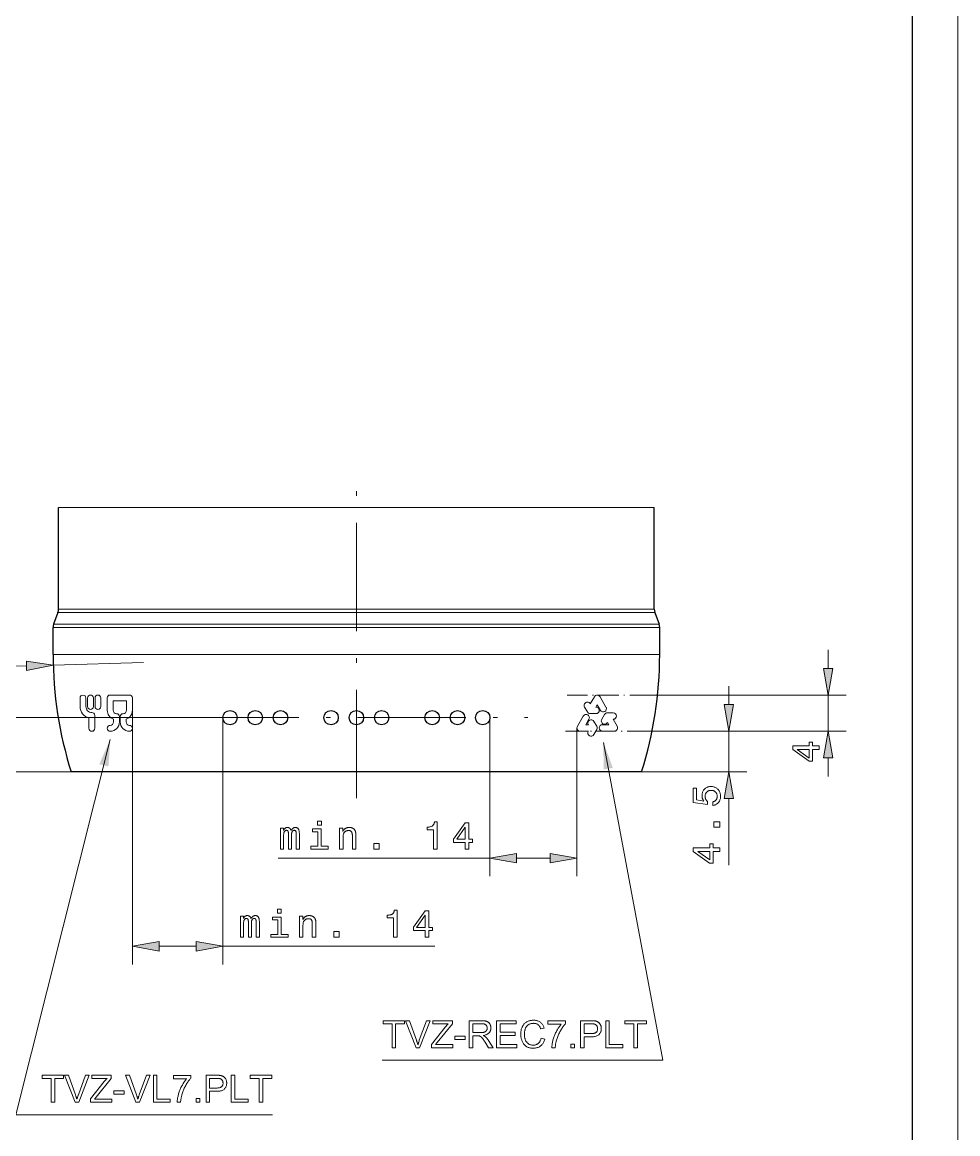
# Model space of a CAD drawing. Extents: x 0 to 297, y 0 to 420.
# Drawn here: x 193.4 to 297, y 86.9 to 210 of the extents above; entities that cross this region are included whole.
import ezdxf

# ---------------------------------------------------------------- set-up
doc = ezdxf.new("R2010")
doc.units = 0
doc.linetypes.add('DASHDOT', pattern=[18.5, 12, -3, 0.5, -3])

msp = doc.modelspace()

# ---------------------------------------------------------------- linework, layer by layer
at = {"color": 7, "lineweight": 13}
for p, q in [((297, 0), (297, 420)), ((197.38, 156.28), (263.38, 156.28)), ((259.39, 144.65), (197.32, 144.65)), ((259.34, 144.99), (197.38, 144.99)), ((259.86, 142.99), (196.78, 142.99)), ((259.81, 143.33), (196.84, 143.33)), ((259.86, 139.99), (196.78, 139.99)), ((193.84, 138.73), (172.81, 138.16))]:
    msp.add_line(p, q, dxfattribs=at)
at = {"color": 7, "lineweight": 30}
for p, q in [((292, 5), (292, 415)), ((261.98, 126.99), (198.78, 126.99))]:
    msp.add_line(p, q, dxfattribs=at)
at = {"color": 7, "linetype": 'DASHDOT', "lineweight": 13}
for p, q in [((230.38, 124.06), (230.38, 159.21)), ((212.02, 132.99), (249.38, 132.99))]:
    msp.add_line(p, q, dxfattribs=at)
at = {"color": 7, "lineweight": 30, "ltscale": 0.282178}
for p, q in [((197.38, 144.99), (197.38, 156.28)), ((263.38, 144.99), (263.38, 156.28))]:
    msp.add_line(p, q, dxfattribs=at)
at = {"color": 7, "lineweight": 30, "ltscale": 0.035}
for p, q in [((197.32, 144.65), (196.84, 143.33)), ((263.44, 144.65), (263.92, 143.33))]:
    msp.add_line(p, q, dxfattribs=at)
at = {"color": 7, "lineweight": 13, "ltscale": 0.100994}
msp.add_line((263.38, 144.99), (259.34, 144.99), dxfattribs=at)
at = {"color": 7, "lineweight": 13, "ltscale": 0.10118}
msp.add_line((263.44, 144.65), (259.39, 144.65), dxfattribs=at)
at = {"color": 7, "lineweight": 30, "ltscale": 0.075}
for p, q in [((196.78, 139.99), (196.78, 142.99)), ((263.98, 139.99), (263.98, 142.99))]:
    msp.add_line(p, q, dxfattribs=at)
at = {"color": 7, "lineweight": 13, "ltscale": 0.102646}
msp.add_line((263.92, 143.33), (259.81, 143.33), dxfattribs=at)
at = {"color": 7, "lineweight": 13, "ltscale": 0.102831}
for p, q in [((263.98, 142.99), (259.86, 142.99)), ((263.98, 139.99), (259.86, 139.99))]:
    msp.add_line(p, q, dxfattribs=at)
at = {"color": 5, "lineweight": 13, "ltscale": 0.051139}
for p, q in [((282.64, 138.44), (282.64, 140.49)), ((271.63, 134.44), (271.63, 136.49)), ((282.64, 126.49), (282.64, 128.54))]:
    msp.add_line(p, q, dxfattribs=at)
at = {"color": 7, "lineweight": 13, "ltscale": 0.25}
msp.add_line((206.79, 139.08), (196.79, 138.81), dxfattribs=at)
at = {"color": 7, "lineweight": 13, "ltscale": 0.026785}
for p in [(203.1, 135.49), (205.25, 135.49)]:
    msp.add_line(p, (204.18, 135.49), dxfattribs=at)
at = {"color": 7, "linetype": 'DASHDOT', "lineweight": 13, "ltscale": 0.186863}
msp.add_line((253.73, 135.49), (261.21, 135.49), dxfattribs=at)
at = {"color": 5, "lineweight": 13}
for p, q in [((261.21, 135.49), (284.64, 135.49)), ((212.02, 132.99), (188.95, 132.99)), ((260.91, 131.49), (284.64, 131.49))]:
    msp.add_line(p, q, dxfattribs=at)
at = {"color": 5, "lineweight": 13, "ltscale": 0.1}
msp.add_line((282.64, 131.49), (282.64, 135.49), dxfattribs=at)
at = {"color": 7, "lineweight": 13, "ltscale": 0.023697}
msp.add_line((199.77, 135.16), (199.77, 134.22), dxfattribs=at)
at = {"color": 7, "lineweight": 13, "ltscale": 0.023737}
msp.add_line((200.42, 134.22), (200.42, 135.16), dxfattribs=at)
at = {"color": 7, "lineweight": 13, "ltscale": 0.023682}
for p, q in [((200.61, 134.22), (200.61, 135.17)), ((201.25, 135.17), (201.25, 134.22)), ((201.43, 134.22), (201.43, 135.17)), ((202.08, 134.22), (202.08, 135.17))]:
    msp.add_line(p, q, dxfattribs=at)
at = {"color": 7, "lineweight": 13, "ltscale": 0.03401}
for p, q in [((202.78, 135.17), (202.78, 133.81)), ((205.57, 135.17), (205.57, 133.81))]:
    msp.add_line(p, q, dxfattribs=at)
at = {"color": 7, "lineweight": 13, "ltscale": 0.02588}
for p, q in [((203.43, 133.81), (203.43, 134.84)), ((204.92, 133.81), (204.92, 134.84))]:
    msp.add_line(p, q, dxfattribs=at)
at = {"color": 7, "lineweight": 13, "ltscale": 0.018535}
for q in [(203.43, 134.84), (204.92, 134.84)]:
    msp.add_line((204.18, 134.84), q, dxfattribs=at)
at = {"color": 7, "lineweight": 13, "ltscale": 0.015916}
msp.add_line((255.98, 133.62), (255.66, 134.17), dxfattribs=at)
at = {"color": 7, "lineweight": 13, "ltscale": 0.022757}
msp.add_line((256.75, 135.31), (256.29, 134.52), dxfattribs=at)
at = {"color": 7, "lineweight": 13, "ltscale": 0.000327145}
msp.add_line((256.29, 134.52), (256.29, 134.53), dxfattribs=at)
at = {"color": 7, "lineweight": 13, "ltscale": 0.007162}
msp.add_line((257.06, 134.41), (256.92, 134.16), dxfattribs=at)
at = {"color": 7, "lineweight": 13, "ltscale": 0.017569}
msp.add_line((257.06, 134.41), (257.41, 133.8), dxfattribs=at)
at = {"color": 7, "lineweight": 13, "ltscale": 0.033158}
msp.add_line((257.37, 135.31), (258.03, 134.16), dxfattribs=at)
at = {"color": 7, "lineweight": 13, "ltscale": 0.028414}
msp.add_line((200.75, 132.95), (200.75, 131.81), dxfattribs=at)
at = {"color": 7, "lineweight": 13, "ltscale": 0.035569}
msp.add_line((201.4, 133.24), (201.4, 131.81), dxfattribs=at)
at = {"color": 7, "lineweight": 13, "ltscale": 0.015001}
for p, q in [((204.13, 133.11), (204.13, 132.51)), ((204.22, 133.11), (204.22, 132.51))]:
    msp.add_line(p, q, dxfattribs=at)
at = {"color": 34, "lineweight": 13}
for p, q in [((205.57, 133.81), (205.57, 105.67)), ((215.58, 132.99), (215.58, 105.67)), ((221.72, 117.43), (245.18, 117.43)), ((215.58, 107.67), (239.08, 107.67))]:
    msp.add_line(p, q, dxfattribs=at)
at = {"color": 34, "lineweight": 13, "ltscale": 0.439034}
msp.add_line((245.18, 132.99), (245.18, 115.43), dxfattribs=at)
at = {"color": 7, "lineweight": 13, "ltscale": 0.033007}
msp.add_line((254.86, 132.03), (255.52, 133.17), dxfattribs=at)
at = {"color": 7, "lineweight": 13, "ltscale": 0.015915}
msp.add_line((256.29, 133.44), (256.93, 133.44), dxfattribs=at)
at = {"color": 7, "lineweight": 13, "ltscale": 0.000326538}
msp.add_line((256.92, 134.16), (256.93, 134.16), dxfattribs=at)
at = {"color": 7, "lineweight": 13, "ltscale": 0.015792}
for p, q in [((257.87, 133.35), (257.56, 132.81)), ((257.01, 131.67), (256.7, 131.12))]:
    msp.add_line(p, q, dxfattribs=at)
at = {"color": 7, "lineweight": 13, "ltscale": 0.015791}
for p, q in [((258.19, 133.53), (258.82, 133.53)), ((257.01, 132.03), (256.7, 132.58))]:
    msp.add_line(p, q, dxfattribs=at)
at = {"color": 7, "lineweight": 13, "ltscale": 0.008166}
for p, q in [((203.48, 132.84), (203.48, 132.51)), ((204.87, 132.84), (204.87, 132.51))]:
    msp.add_line(p, q, dxfattribs=at)
at = {"color": 34, "lineweight": 13, "ltscale": 0.410534}
msp.add_line((254.81, 131.85), (254.81, 115.43), dxfattribs=at)
at = {"color": 7, "lineweight": 13, "ltscale": 0.017419}
for p, q in [((255.79, 132.21), (256.14, 132.81)), ((258.33, 132.21), (257.63, 132.21))]:
    msp.add_line(p, q, dxfattribs=at)
at = {"color": 7, "lineweight": 13, "ltscale": 0.007073}
for p, q in [((255.79, 132.21), (256.08, 132.21)), ((258.33, 132.21), (258.19, 132.45))]:
    msp.add_line(p, q, dxfattribs=at)
at = {"color": 7, "lineweight": 13, "ltscale": 0.000232415}
msp.add_line((256.08, 132.21), (256.07, 132.22), dxfattribs=at)
at = {"color": 7, "lineweight": 13, "ltscale": 0.000231754}
msp.add_line((258.19, 132.45), (258.18, 132.45), dxfattribs=at)
at = {"color": 7, "lineweight": 13, "ltscale": 0.022662}
for p, q in [((259.26, 132.03), (258.81, 132.81)), ((255.17, 131.49), (256.08, 131.49))]:
    msp.add_line(p, q, dxfattribs=at)
at = {"color": 7, "lineweight": 13, "ltscale": 0.000231934}
msp.add_line((258.81, 132.81), (258.82, 132.81), dxfattribs=at)
at = {"color": 7, "linetype": 'DASHDOT', "lineweight": 13, "ltscale": 0.183788}
msp.add_line((253.56, 131.49), (260.91, 131.49), dxfattribs=at)
at = {"color": 7, "lineweight": 13, "ltscale": 0.000232084}
msp.add_line((256.08, 131.49), (256.07, 131.48), dxfattribs=at)
at = {"color": 7, "lineweight": 13, "ltscale": 0.033008}
msp.add_line((258.95, 131.49), (257.63, 131.49), dxfattribs=at)
at = {"color": 5, "lineweight": 13, "ltscale": 0.317934}
msp.add_line((260.91, 131.49), (273.63, 131.49), dxfattribs=at)
at = {"color": 5, "lineweight": 13, "ltscale": 0.1125}
msp.add_line((271.63, 126.99), (271.63, 131.49), dxfattribs=at)
at = {"color": 5, "lineweight": 13, "ltscale": 0.24575}
msp.add_line((198.78, 126.99), (188.95, 126.99), dxfattribs=at)
at = {"color": 5, "lineweight": 13, "ltscale": 0.291323}
msp.add_line((261.98, 126.99), (273.63, 126.99), dxfattribs=at)
at = {"color": 5, "lineweight": 13, "ltscale": 0.18474}
msp.add_line((271.63, 116.65), (271.63, 124.04), dxfattribs=at)
at = {"color": 34, "lineweight": 13, "ltscale": 0.0931}
msp.add_line((248.13, 117.43), (251.86, 117.43), dxfattribs=at)
at = {"color": 34, "lineweight": 13, "ltscale": 0.102536}
msp.add_line((208.52, 107.67), (212.62, 107.67), dxfattribs=at)
at = {"color": 7, "lineweight": 13}
for points in [[(193.85, 138.21), (196.79, 138.81), (193.83, 139.25)], [(234.33, 96.43), (234.33, 99.08), (233.34, 99.08), (233.34, 99.43), (235.72, 99.43), (235.72, 99.08), (234.73, 99.08), (234.73, 96.43)], [(236.99, 96.43), (235.82, 99.43), (236.25, 99.43), (237.03, 97.26), (237.05, 97.2), (237.07, 97.15), (237.09, 97.1), (237.1, 97.05), (237.12, 97), (237.14, 96.95), (237.15, 96.9), (237.16, 96.86), (237.18, 96.81), (237.19, 96.76), (237.21, 96.81), (237.22, 96.86), (237.24, 96.91), (237.25, 96.96), (237.27, 97.01), (237.28, 97.06), (237.3, 97.11), (237.32, 97.16), (237.33, 97.21), (237.35, 97.26), (238.16, 99.43), (238.57, 99.43), (237.39, 96.43)], [(238.69, 96.43), (238.69, 96.8), (240.22, 98.72), (240.25, 98.76), (240.29, 98.8), (240.32, 98.84), (240.35, 98.88), (240.38, 98.92), (240.41, 98.95), (240.44, 98.98), (240.47, 99.02), (240.5, 99.05), (240.53, 99.08), (238.86, 99.08), (238.86, 99.43), (241.01, 99.43), (241.01, 99.08), (239.32, 97), (239.14, 96.79), (241.06, 96.79), (241.06, 96.43)], [(242.89, 96.43), (242.89, 99.43), (244.22, 99.43), (244.3, 99.43), (244.37, 99.43), (244.44, 99.43), (244.51, 99.42), (244.57, 99.41), (244.63, 99.41), (244.68, 99.39), (244.74, 99.38), (244.78, 99.37), (244.83, 99.35), (244.87, 99.34), (244.91, 99.32), (244.94, 99.29), (244.98, 99.27), (245.01, 99.24), (245.05, 99.21), (245.08, 99.18), (245.11, 99.15), (245.13, 99.11), (245.16, 99.07), (245.18, 99.03), (245.21, 98.98), (245.22, 98.94), (245.24, 98.9), (245.25, 98.85), (245.26, 98.81), (245.27, 98.76), (245.28, 98.71), (245.28, 98.67), (245.28, 98.62), (245.28, 98.55), (245.28, 98.49), (245.27, 98.43), (245.25, 98.38), (245.23, 98.32), (245.21, 98.27), (245.18, 98.22), (245.15, 98.17), (245.12, 98.12), (245.08, 98.08), (245.03, 98.04), (244.99, 98), (244.93, 97.96), (244.88, 97.93), (244.82, 97.9), (244.75, 97.87), (244.68, 97.85), (244.6, 97.83), (244.52, 97.81), (244.44, 97.8), (244.47, 97.78), (244.5, 97.77), (244.53, 97.75), (244.55, 97.74), (244.58, 97.72), (244.6, 97.71), (244.62, 97.69), (244.64, 97.68), (244.66, 97.66), (244.68, 97.65), (244.71, 97.62), (244.75, 97.58), (244.78, 97.55), (244.82, 97.51), (244.85, 97.47), (244.88, 97.43), (244.91, 97.39), (244.95, 97.34), (244.98, 97.3), (245.01, 97.25), (245.53, 96.43), (245.03, 96.43), (244.63, 97.06), (244.6, 97.11), (244.57, 97.16), (244.54, 97.21), (244.5, 97.25), (244.48, 97.3), (244.45, 97.34), (244.42, 97.37), (244.4, 97.41), (244.37, 97.44), (244.35, 97.47), (244.33, 97.5), (244.3, 97.53), (244.28, 97.55), (244.26, 97.57), (244.24, 97.59), (244.22, 97.61), (244.2, 97.63), (244.18, 97.65), (244.16, 97.66), (244.15, 97.67), (244.13, 97.68), (244.11, 97.69), (244.09, 97.7), (244.07, 97.71), (244.06, 97.72), (244.04, 97.73), (244.02, 97.74), (244, 97.74), (243.98, 97.75), (243.97, 97.75), (243.95, 97.76), (243.93, 97.76), (243.92, 97.76), (243.9, 97.76), (243.88, 97.76), (243.85, 97.76), (243.83, 97.77), (243.8, 97.77), (243.77, 97.77), (243.74, 97.77), (243.28, 97.77), (243.28, 96.43)], [(243.28, 98.11), (244.14, 98.11), (244.19, 98.11), (244.24, 98.11), (244.29, 98.12), (244.34, 98.12), (244.38, 98.12), (244.42, 98.13), (244.46, 98.14), (244.5, 98.15), (244.53, 98.16), (244.56, 98.17), (244.59, 98.18), (244.62, 98.19), (244.65, 98.21), (244.67, 98.22), (244.7, 98.24), (244.72, 98.26), (244.74, 98.28), (244.76, 98.3), (244.78, 98.32), (244.8, 98.35), (244.81, 98.37), (244.82, 98.4), (244.84, 98.42), (244.85, 98.45), (244.86, 98.48), (244.86, 98.5), (244.87, 98.53), (244.87, 98.56), (244.87, 98.59), (244.88, 98.62), (244.87, 98.66), (244.87, 98.7), (244.86, 98.74), (244.85, 98.77), (244.84, 98.81), (244.82, 98.84), (244.8, 98.88), (244.78, 98.91), (244.75, 98.94), (244.72, 98.97), (244.69, 98.99), (244.65, 99.02), (244.61, 99.04), (244.57, 99.05), (244.52, 99.07), (244.47, 99.08), (244.42, 99.09), (244.36, 99.1), (244.3, 99.1), (244.23, 99.1), (243.28, 99.1)], [(245.92, 96.43), (245.92, 99.43), (248.08, 99.43), (248.08, 99.08), (246.31, 99.08), (246.31, 98.16), (247.97, 98.16), (247.97, 97.81), (246.31, 97.81), (246.31, 96.79), (248.15, 96.79), (248.15, 96.43)], [(250.84, 97.49), (251.24, 97.39), (251.21, 97.29), (251.18, 97.2), (251.15, 97.11), (251.11, 97.03), (251.07, 96.96), (251.02, 96.88), (250.97, 96.82), (250.91, 96.75), (250.85, 96.69), (250.79, 96.64), (250.72, 96.59), (250.66, 96.55), (250.58, 96.51), (250.51, 96.48), (250.43, 96.45), (250.35, 96.42), (250.27, 96.41), (250.18, 96.39), (250.09, 96.39), (250, 96.38), (249.9, 96.39), (249.81, 96.39), (249.72, 96.4), (249.64, 96.42), (249.56, 96.43), (249.48, 96.45), (249.41, 96.48), (249.34, 96.51), (249.27, 96.54), (249.21, 96.58), (249.15, 96.62), (249.09, 96.67), (249.04, 96.72), (248.99, 96.77), (248.94, 96.82), (248.9, 96.88), (248.85, 96.94), (248.82, 97.01), (248.78, 97.08), (248.75, 97.15), (248.72, 97.23), (248.69, 97.3), (248.67, 97.38), (248.64, 97.46), (248.63, 97.54), (248.61, 97.62), (248.6, 97.7), (248.59, 97.79), (248.59, 97.87), (248.59, 97.96), (248.59, 98.05), (248.59, 98.14), (248.6, 98.23), (248.62, 98.31), (248.63, 98.4), (248.65, 98.48), (248.68, 98.55), (248.7, 98.63), (248.73, 98.7), (248.77, 98.77), (248.8, 98.84), (248.84, 98.91), (248.89, 98.97), (248.93, 99.03), (248.98, 99.08), (249.04, 99.13), (249.09, 99.18), (249.15, 99.23), (249.21, 99.27), (249.28, 99.3), (249.34, 99.34), (249.41, 99.37), (249.48, 99.4), (249.55, 99.42), (249.62, 99.44), (249.7, 99.46), (249.77, 99.47), (249.85, 99.48), (249.93, 99.48), (250, 99.49), (250.09, 99.48), (250.18, 99.48), (250.26, 99.47), (250.34, 99.45), (250.42, 99.43), (250.49, 99.4), (250.56, 99.37), (250.63, 99.34), (250.7, 99.3), (250.76, 99.26), (250.82, 99.21), (250.88, 99.16), (250.93, 99.1), (250.98, 99.04), (251.02, 98.98), (251.06, 98.91), (251.1, 98.84), (251.13, 98.77), (251.16, 98.69), (251.19, 98.61), (250.8, 98.52), (250.78, 98.58), (250.75, 98.64), (250.73, 98.7), (250.7, 98.75), (250.67, 98.8), (250.64, 98.85), (250.61, 98.89), (250.57, 98.93), (250.53, 98.97), (250.5, 99), (250.45, 99.03), (250.41, 99.05), (250.37, 99.07), (250.32, 99.09), (250.27, 99.11), (250.22, 99.12), (250.17, 99.13), (250.11, 99.14), (250.05, 99.14), (250, 99.15), (249.93, 99.14), (249.86, 99.14), (249.8, 99.13), (249.74, 99.12), (249.68, 99.1), (249.62, 99.09), (249.57, 99.06), (249.52, 99.04), (249.47, 99.01), (249.42, 98.98), (249.37, 98.95), (249.33, 98.91), (249.29, 98.87), (249.25, 98.83), (249.22, 98.79), (249.19, 98.74), (249.16, 98.69), (249.13, 98.64), (249.11, 98.59), (249.09, 98.54), (249.07, 98.48), (249.06, 98.42), (249.04, 98.37), (249.03, 98.31), (249.02, 98.25), (249.01, 98.19), (249.01, 98.14), (249, 98.08), (249, 98.02), (249, 97.96), (249, 97.88), (249, 97.81), (249.01, 97.74), (249.01, 97.67), (249.02, 97.6), (249.04, 97.53), (249.05, 97.47), (249.07, 97.41), (249.09, 97.35), (249.11, 97.29), (249.13, 97.24), (249.16, 97.18), (249.19, 97.13), (249.22, 97.09), (249.25, 97.04), (249.29, 97), (249.33, 96.96), (249.37, 96.93), (249.41, 96.89), (249.46, 96.86), (249.5, 96.84), (249.55, 96.81), (249.6, 96.79), (249.65, 96.77), (249.7, 96.76), (249.75, 96.75), (249.8, 96.74), (249.86, 96.73), (249.91, 96.72), (249.97, 96.72), (250.03, 96.73), (250.09, 96.73), (250.16, 96.74), (250.22, 96.75), (250.27, 96.77), (250.33, 96.79), (250.38, 96.82), (250.43, 96.85), (250.48, 96.88), (250.53, 96.92), (250.57, 96.96), (250.62, 97), (250.66, 97.05), (250.69, 97.1), (250.72, 97.15), (250.75, 97.21), (250.78, 97.28), (250.8, 97.34), (250.83, 97.41)], [(251.6, 99.04), (251.6, 99.4), (253.55, 99.4), (253.55, 99.11), (253.49, 99.05), (253.43, 98.98), (253.37, 98.91), (253.32, 98.83), (253.26, 98.75), (253.2, 98.67), (253.15, 98.58), (253.09, 98.49), (253.03, 98.4), (252.98, 98.3), (252.92, 98.2), (252.87, 98.1), (252.82, 97.99), (252.77, 97.89), (252.73, 97.79), (252.69, 97.68), (252.65, 97.58), (252.61, 97.47), (252.58, 97.37), (252.54, 97.26), (252.52, 97.18), (252.5, 97.11), (252.48, 97.03), (252.47, 96.95), (252.45, 96.86), (252.44, 96.78), (252.43, 96.7), (252.42, 96.61), (252.41, 96.52), (252.4, 96.43), (252.02, 96.43), (252.03, 96.51), (252.03, 96.58), (252.04, 96.66), (252.05, 96.74), (252.06, 96.83), (252.08, 96.91), (252.09, 97), (252.11, 97.1), (252.14, 97.19), (252.16, 97.29), (252.19, 97.39), (252.22, 97.49), (252.25, 97.59), (252.29, 97.69), (252.32, 97.78), (252.36, 97.88), (252.41, 97.97), (252.45, 98.07), (252.5, 98.16), (252.54, 98.26), (252.59, 98.35), (252.65, 98.44), (252.7, 98.52), (252.75, 98.61), (252.8, 98.69), (252.85, 98.76), (252.91, 98.84), (252.96, 98.91), (253.02, 98.98), (253.07, 99.04)], [(255.22, 96.43), (255.22, 99.43), (256.36, 99.43), (256.41, 99.43), (256.47, 99.43), (256.52, 99.43), (256.57, 99.43), (256.62, 99.43), (256.66, 99.42), (256.7, 99.42), (256.74, 99.42), (256.78, 99.41), (256.81, 99.41), (256.86, 99.4), (256.9, 99.39), (256.94, 99.38), (256.98, 99.37), (257.02, 99.35), (257.05, 99.34), (257.09, 99.32), (257.12, 99.3), (257.15, 99.29), (257.18, 99.27), (257.21, 99.24), (257.24, 99.22), (257.27, 99.2), (257.29, 99.17), (257.32, 99.14), (257.34, 99.11), (257.36, 99.08), (257.38, 99.05), (257.4, 99.01), (257.42, 98.98), (257.44, 98.94), (257.46, 98.9), (257.47, 98.86), (257.48, 98.82), (257.49, 98.78), (257.5, 98.74), (257.51, 98.7), (257.51, 98.65), (257.51, 98.61), (257.51, 98.57), (257.51, 98.49), (257.5, 98.42), (257.49, 98.35), (257.48, 98.28), (257.45, 98.21), (257.43, 98.15), (257.39, 98.09), (257.36, 98.03), (257.32, 97.97), (257.27, 97.92), (257.22, 97.87), (257.16, 97.82), (257.09, 97.78), (257.01, 97.75), (256.93, 97.72), (256.84, 97.7), (256.74, 97.68), (256.63, 97.66), (256.51, 97.66), (256.39, 97.65), (255.62, 97.65), (255.62, 96.43)], [(255.62, 98.01), (256.4, 98.01), (256.47, 98.01), (256.54, 98.01), (256.61, 98.02), (256.67, 98.03), (256.73, 98.04), (256.78, 98.06), (256.83, 98.08), (256.87, 98.1), (256.91, 98.12), (256.94, 98.15), (256.97, 98.18), (257, 98.21), (257.03, 98.25), (257.05, 98.28), (257.06, 98.32), (257.08, 98.37), (257.09, 98.41), (257.1, 98.46), (257.1, 98.5), (257.1, 98.55), (257.1, 98.59), (257.1, 98.63), (257.1, 98.66), (257.09, 98.7), (257.08, 98.73), (257.07, 98.76), (257.06, 98.79), (257.04, 98.82), (257.03, 98.85), (257.01, 98.88), (256.99, 98.9), (256.97, 98.93), (256.95, 98.95), (256.92, 98.97), (256.9, 98.99), (256.87, 99.01), (256.85, 99.02), (256.82, 99.03), (256.79, 99.04), (256.76, 99.05), (256.74, 99.06), (256.71, 99.06), (256.68, 99.07), (256.65, 99.07), (256.62, 99.07), (256.58, 99.08), (256.54, 99.08), (256.49, 99.08), (256.44, 99.08), (256.39, 99.08), (255.62, 99.08)], [(258, 96.43), (258, 99.43), (258.4, 99.43), (258.4, 96.79), (259.88, 96.79), (259.88, 96.43)], [(261.11, 96.43), (261.11, 99.08), (260.13, 99.08), (260.13, 99.43), (262.5, 99.43), (262.5, 99.08), (261.51, 99.08), (261.51, 96.43)], [(241.29, 97.34), (241.29, 97.71), (242.43, 97.71), (242.43, 97.34)], [(254.12, 96.43), (254.12, 96.85), (254.54, 96.85), (254.54, 96.43)], [(196.56, 90.4), (196.56, 93.04), (195.57, 93.04), (195.57, 93.4), (197.95, 93.4), (197.95, 93.04), (196.96, 93.04), (196.96, 90.4)], [(199.21, 90.4), (198.05, 93.4), (198.48, 93.4), (199.26, 91.22), (199.28, 91.17), (199.3, 91.12), (199.31, 91.07), (199.33, 91.02), (199.35, 90.97), (199.36, 90.92), (199.38, 90.87), (199.39, 90.82), (199.4, 90.77), (199.42, 90.73), (199.43, 90.78), (199.45, 90.83), (199.46, 90.88), (199.48, 90.92), (199.49, 90.97), (199.51, 91.02), (199.53, 91.07), (199.54, 91.12), (199.56, 91.17), (199.58, 91.22), (200.39, 93.4), (200.79, 93.4), (199.62, 90.4)], [(200.91, 90.4), (200.91, 90.77), (202.45, 92.69), (202.48, 92.73), (202.51, 92.77), (202.54, 92.81), (202.58, 92.84), (202.61, 92.88), (202.64, 92.92), (202.67, 92.95), (202.7, 92.98), (202.73, 93.01), (202.76, 93.04), (201.09, 93.04), (201.09, 93.4), (203.23, 93.4), (203.23, 93.04), (201.55, 90.96), (201.37, 90.75), (203.28, 90.75), (203.28, 90.4)], [(205.96, 90.4), (204.8, 93.4), (205.23, 93.4), (206.01, 91.22), (206.03, 91.17), (206.05, 91.12), (206.06, 91.07), (206.08, 91.02), (206.1, 90.97), (206.11, 90.92), (206.13, 90.87), (206.14, 90.82), (206.16, 90.77), (206.17, 90.73), (206.18, 90.78), (206.2, 90.83), (206.21, 90.88), (206.23, 90.92), (206.24, 90.97), (206.26, 91.02), (206.28, 91.07), (206.29, 91.12), (206.31, 91.17), (206.33, 91.22), (207.14, 93.4), (207.55, 93.4), (206.37, 90.4)], [(207.89, 90.4), (207.89, 93.4), (208.28, 93.4), (208.28, 90.75), (209.76, 90.75), (209.76, 90.4)], [(210.11, 93.01), (210.11, 93.36), (212.05, 93.36), (212.05, 93.07), (211.99, 93.01), (211.94, 92.94), (211.88, 92.87), (211.82, 92.8), (211.76, 92.72), (211.71, 92.64), (211.65, 92.55), (211.59, 92.46), (211.54, 92.36), (211.48, 92.26), (211.43, 92.16), (211.37, 92.06), (211.32, 91.96), (211.28, 91.85), (211.23, 91.75), (211.19, 91.65), (211.15, 91.54), (211.11, 91.44), (211.08, 91.33), (211.05, 91.22), (211.03, 91.15), (211.01, 91.07), (210.99, 90.99), (210.97, 90.91), (210.96, 90.83), (210.94, 90.75), (210.93, 90.66), (210.92, 90.58), (210.91, 90.49), (210.91, 90.4), (210.53, 90.4), (210.53, 90.47), (210.53, 90.55), (210.54, 90.62), (210.55, 90.71), (210.56, 90.79), (210.58, 90.88), (210.6, 90.97), (210.62, 91.06), (210.64, 91.16), (210.67, 91.25), (210.69, 91.35), (210.72, 91.45), (210.76, 91.55), (210.79, 91.65), (210.83, 91.75), (210.87, 91.84), (210.91, 91.94), (210.95, 92.03), (211, 92.13), (211.05, 92.22), (211.1, 92.31), (211.15, 92.4), (211.2, 92.49), (211.25, 92.57), (211.3, 92.65), (211.36, 92.73), (211.41, 92.8), (211.47, 92.87), (211.52, 92.94), (211.58, 93.01)], [(213.73, 90.4), (213.73, 93.4), (214.86, 93.4), (214.92, 93.4), (214.97, 93.4), (215.03, 93.4), (215.08, 93.39), (215.12, 93.39), (215.17, 93.39), (215.21, 93.38), (215.25, 93.38), (215.28, 93.38), (215.32, 93.37), (215.36, 93.36), (215.4, 93.35), (215.44, 93.34), (215.48, 93.33), (215.52, 93.32), (215.56, 93.3), (215.59, 93.29), (215.62, 93.27), (215.66, 93.25), (215.69, 93.23), (215.72, 93.21), (215.74, 93.19), (215.77, 93.16), (215.8, 93.13), (215.82, 93.11), (215.84, 93.08), (215.87, 93.04), (215.89, 93.01), (215.91, 92.98), (215.93, 92.94), (215.94, 92.9), (215.96, 92.86), (215.97, 92.83), (215.98, 92.79), (215.99, 92.75), (216, 92.7), (216.01, 92.66), (216.01, 92.62), (216.02, 92.58), (216.02, 92.53), (216.02, 92.46), (216.01, 92.38), (216, 92.31), (215.98, 92.24), (215.96, 92.18), (215.93, 92.11), (215.9, 92.05), (215.86, 91.99), (215.82, 91.94), (215.77, 91.88), (215.72, 91.83), (215.66, 91.79), (215.59, 91.75), (215.52, 91.71), (215.43, 91.68), (215.34, 91.66), (215.24, 91.64), (215.13, 91.63), (215.02, 91.62), (214.89, 91.62), (214.12, 91.62), (214.12, 90.4)], [(214.12, 91.97), (214.9, 91.97), (214.97, 91.97), (215.05, 91.98), (215.11, 91.99), (215.17, 92), (215.23, 92.01), (215.28, 92.02), (215.33, 92.04), (215.37, 92.06), (215.41, 92.09), (215.45, 92.12), (215.48, 92.15), (215.5, 92.18), (215.53, 92.21), (215.55, 92.25), (215.57, 92.29), (215.58, 92.33), (215.59, 92.37), (215.6, 92.42), (215.61, 92.47), (215.61, 92.52), (215.61, 92.56), (215.6, 92.59), (215.6, 92.63), (215.59, 92.66), (215.58, 92.69), (215.57, 92.73), (215.56, 92.76), (215.55, 92.79), (215.53, 92.81), (215.51, 92.84), (215.49, 92.87), (215.47, 92.89), (215.45, 92.91), (215.43, 92.93), (215.4, 92.95), (215.38, 92.97), (215.35, 92.98), (215.32, 93), (215.29, 93.01), (215.26, 93.02), (215.24, 93.02), (215.22, 93.03), (215.19, 93.03), (215.16, 93.04), (215.12, 93.04), (215.08, 93.04), (215.04, 93.04), (214.99, 93.04), (214.94, 93.04), (214.89, 93.04), (214.12, 93.04)], [(216.51, 90.4), (216.51, 93.4), (216.9, 93.4), (216.9, 90.75), (218.38, 90.75), (218.38, 90.4)], [(219.62, 90.4), (219.62, 93.04), (218.63, 93.04), (218.63, 93.4), (221.01, 93.4), (221.01, 93.04), (220.01, 93.04), (220.01, 90.4)], [(203.52, 91.3), (203.52, 91.67), (204.65, 91.67), (204.65, 91.3)], [(212.62, 90.4), (212.62, 90.82), (213.04, 90.82), (213.04, 90.4)]]:
    msp.add_lwpolyline(points, close=True, dxfattribs=at)
at = {"color": 5, "lineweight": 13}
for points in [[(282.12, 138.44), (282.64, 135.49), (283.16, 138.44)], [(271.11, 134.44), (271.63, 131.49), (272.15, 134.44)], [(283.16, 128.54), (282.64, 131.49), (282.12, 128.54)], [(281.64, 129.48), (280.9, 129.48), (280.9, 128.16), (280.52, 128.16), (278.71, 129.47), (278.71, 129.87), (280.55, 129.87), (280.55, 130.29), (280.9, 130.29), (280.9, 129.87), (281.64, 129.87)], [(280.55, 128.52), (280.55, 129.48), (279.21, 129.48)], [(272.15, 124.04), (271.63, 126.99), (271.11, 124.04)], [(269.85, 123.27), (269.85, 123.67), (269.89, 123.68), (269.94, 123.69), (269.98, 123.7), (270.02, 123.72), (270.06, 123.74), (270.09, 123.76), (270.13, 123.78), (270.16, 123.81), (270.19, 123.84), (270.21, 123.87), (270.24, 123.9), (270.26, 123.93), (270.28, 123.97), (270.3, 124.01), (270.31, 124.05), (270.32, 124.09), (270.33, 124.13), (270.34, 124.18), (270.34, 124.22), (270.35, 124.27), (270.34, 124.33), (270.34, 124.39), (270.33, 124.44), (270.32, 124.5), (270.3, 124.55), (270.28, 124.59), (270.26, 124.64), (270.23, 124.68), (270.2, 124.72), (270.16, 124.76), (270.12, 124.79), (270.08, 124.82), (270.04, 124.85), (270, 124.88), (269.95, 124.9), (269.9, 124.91), (269.85, 124.92), (269.79, 124.93), (269.74, 124.94), (269.68, 124.94), (269.62, 124.94), (269.56, 124.93), (269.51, 124.93), (269.45, 124.91), (269.41, 124.9), (269.36, 124.88), (269.31, 124.85), (269.27, 124.83), (269.23, 124.79), (269.19, 124.76), (269.16, 124.72), (269.13, 124.68), (269.1, 124.64), (269.08, 124.6), (269.06, 124.55), (269.04, 124.5), (269.03, 124.45), (269.02, 124.39), (269.01, 124.33), (269.01, 124.27), (269.01, 124.24), (269.01, 124.2), (269.02, 124.17), (269.02, 124.14), (269.03, 124.11), (269.04, 124.07), (269.05, 124.04), (269.06, 124.01), (269.07, 123.98), (269.08, 123.95), (269.1, 123.93), (269.11, 123.9), (269.13, 123.87), (269.15, 123.84), (269.17, 123.82), (269.19, 123.79), (269.21, 123.77), (269.24, 123.75), (269.26, 123.72), (269.29, 123.7), (269.29, 123.36), (267.7, 123.59), (267.7, 125.2), (268.05, 125.2), (268.05, 123.88), (268.86, 123.76), (268.84, 123.78), (268.82, 123.81), (268.81, 123.83), (268.79, 123.86), (268.78, 123.88), (268.76, 123.91), (268.75, 123.93), (268.74, 123.96), (268.73, 123.99), (268.72, 124.02), (268.71, 124.05), (268.7, 124.08), (268.69, 124.11), (268.68, 124.14), (268.68, 124.17), (268.67, 124.2), (268.67, 124.24), (268.67, 124.27), (268.67, 124.3), (268.67, 124.34), (268.67, 124.43), (268.68, 124.51), (268.69, 124.6), (268.71, 124.68), (268.73, 124.75), (268.76, 124.83), (268.8, 124.89), (268.84, 124.96), (268.89, 125.02), (268.94, 125.08), (269, 125.13), (269.06, 125.18), (269.12, 125.22), (269.19, 125.26), (269.26, 125.29), (269.33, 125.32), (269.41, 125.34), (269.49, 125.35), (269.57, 125.36), (269.66, 125.36), (269.75, 125.36), (269.84, 125.35), (269.93, 125.33), (270.01, 125.31), (270.09, 125.29), (270.16, 125.25), (270.23, 125.21), (270.3, 125.17), (270.36, 125.12), (270.42, 125.06), (270.48, 125), (270.53, 124.94), (270.57, 124.87), (270.61, 124.8), (270.64, 124.72), (270.67, 124.64), (270.69, 124.56), (270.71, 124.47), (270.71, 124.38), (270.72, 124.29), (270.71, 124.2), (270.71, 124.12), (270.7, 124.04), (270.68, 123.97), (270.66, 123.9), (270.63, 123.83), (270.6, 123.76), (270.56, 123.7), (270.52, 123.64), (270.48, 123.58), (270.43, 123.53), (270.38, 123.48), (270.32, 123.44), (270.26, 123.4), (270.2, 123.37), (270.14, 123.34), (270.07, 123.31), (270, 123.29), (269.92, 123.28)], [(270.63, 120.85), (269.99, 120.85), (269.99, 121.44), (270.63, 121.44)], [(270.63, 118.18), (269.89, 118.18), (269.89, 116.86), (269.51, 116.86), (267.7, 118.18), (267.7, 118.57), (269.54, 118.57), (269.54, 119), (269.89, 119), (269.89, 118.57), (270.63, 118.57)], [(269.54, 117.23), (269.54, 118.18), (268.2, 118.18)]]:
    msp.add_lwpolyline(points, close=True, dxfattribs=at)
at = {"color": 7, "lineweight": 13}
for points in [[(203.12, 130.58), (192.66, 89.01), (221.09, 89.01)], [(257.74, 130.25), (264.32, 95.05), (233.25, 95.05)]]:
    msp.add_lwpolyline(points, dxfattribs=at)
at = {"color": 34, "lineweight": 13}
for points in [[(221.97, 118.43), (221.97, 120.75), (222.31, 120.75), (222.31, 120.5), (222.32, 120.53), (222.34, 120.56), (222.35, 120.59), (222.37, 120.62), (222.38, 120.64), (222.4, 120.66), (222.42, 120.69), (222.44, 120.71), (222.46, 120.73), (222.48, 120.74), (222.5, 120.76), (222.53, 120.77), (222.55, 120.79), (222.57, 120.8), (222.6, 120.81), (222.62, 120.82), (222.65, 120.82), (222.67, 120.83), (222.7, 120.83), (222.72, 120.83), (222.75, 120.83), (222.79, 120.83), (222.81, 120.82), (222.84, 120.82), (222.87, 120.81), (222.9, 120.8), (222.92, 120.79), (222.95, 120.77), (222.97, 120.76), (222.99, 120.74), (223.01, 120.72), (223.03, 120.7), (223.05, 120.68), (223.07, 120.66), (223.09, 120.64), (223.1, 120.61), (223.12, 120.58), (223.13, 120.55), (223.14, 120.52), (223.15, 120.49), (223.17, 120.53), (223.19, 120.56), (223.21, 120.59), (223.23, 120.62), (223.25, 120.64), (223.27, 120.67), (223.29, 120.69), (223.31, 120.71), (223.34, 120.73), (223.36, 120.75), (223.38, 120.76), (223.41, 120.78), (223.43, 120.79), (223.45, 120.8), (223.48, 120.81), (223.51, 120.82), (223.53, 120.82), (223.56, 120.83), (223.59, 120.83), (223.62, 120.83), (223.66, 120.83), (223.71, 120.82), (223.75, 120.81), (223.79, 120.8), (223.83, 120.78), (223.86, 120.77), (223.89, 120.74), (223.92, 120.72), (223.94, 120.69), (223.97, 120.65), (223.99, 120.61), (224, 120.57), (224.02, 120.52), (224.03, 120.47), (224.04, 120.41), (224.05, 120.34), (224.06, 120.27), (224.07, 120.2), (224.07, 120.12), (224.07, 120.03), (224.07, 118.43), (223.72, 118.43), (223.72, 120.06), (223.72, 120.11), (223.72, 120.15), (223.72, 120.2), (223.71, 120.24), (223.71, 120.27), (223.7, 120.31), (223.7, 120.34), (223.69, 120.37), (223.68, 120.39), (223.67, 120.41), (223.66, 120.43), (223.65, 120.45), (223.64, 120.47), (223.62, 120.48), (223.61, 120.49), (223.59, 120.5), (223.57, 120.51), (223.55, 120.51), (223.53, 120.52), (223.51, 120.52), (223.48, 120.52), (223.45, 120.51), (223.42, 120.5), (223.4, 120.49), (223.37, 120.48), (223.35, 120.47), (223.33, 120.45), (223.31, 120.43), (223.29, 120.4), (223.27, 120.37), (223.26, 120.34), (223.24, 120.31), (223.23, 120.28), (223.22, 120.24), (223.21, 120.2), (223.2, 120.16), (223.19, 120.12), (223.19, 120.07), (223.19, 120.03), (223.19, 119.98), (223.19, 118.43), (222.86, 118.43), (222.86, 120.06), (222.86, 120.1), (222.86, 120.15), (222.85, 120.19), (222.85, 120.23), (222.85, 120.27), (222.84, 120.3), (222.83, 120.34), (222.83, 120.36), (222.82, 120.39), (222.81, 120.41), (222.8, 120.43), (222.78, 120.45), (222.77, 120.47), (222.76, 120.48), (222.74, 120.49), (222.72, 120.5), (222.7, 120.51), (222.68, 120.51), (222.66, 120.52), (222.64, 120.52), (222.61, 120.52), (222.58, 120.51), (222.56, 120.5), (222.53, 120.49), (222.51, 120.48), (222.48, 120.47), (222.46, 120.45), (222.44, 120.43), (222.43, 120.4), (222.41, 120.38), (222.39, 120.35), (222.38, 120.31), (222.36, 120.28), (222.35, 120.24), (222.34, 120.2), (222.34, 120.16), (222.33, 120.12), (222.33, 120.08), (222.32, 120.03), (222.32, 119.98), (222.32, 118.43)], [(226.48, 118.75), (227.27, 118.75), (227.27, 118.43), (225.33, 118.43), (225.33, 118.75), (226.1, 118.75), (226.1, 120.34), (225.51, 120.34), (225.51, 120.67), (226.48, 120.67)], [(226.5, 121.53), (226.5, 121.1), (226.09, 121.1), (226.09, 121.53)], [(228.52, 118.43), (228.52, 120.75), (228.88, 120.75), (228.88, 120.39), (228.91, 120.44), (228.93, 120.48), (228.96, 120.51), (228.98, 120.55), (229.01, 120.58), (229.04, 120.61), (229.07, 120.64), (229.1, 120.67), (229.14, 120.7), (229.17, 120.72), (229.2, 120.74), (229.24, 120.76), (229.28, 120.78), (229.32, 120.79), (229.36, 120.8), (229.4, 120.81), (229.44, 120.82), (229.48, 120.83), (229.53, 120.83), (229.57, 120.83), (229.62, 120.83), (229.66, 120.83), (229.71, 120.82), (229.75, 120.82), (229.79, 120.81), (229.83, 120.8), (229.87, 120.79), (229.9, 120.78), (229.94, 120.76), (229.97, 120.75), (230, 120.73), (230.03, 120.71), (230.06, 120.69), (230.09, 120.67), (230.12, 120.65), (230.14, 120.63), (230.16, 120.6), (230.19, 120.57), (230.21, 120.54), (230.22, 120.51), (230.24, 120.5), (230.24, 120.48), (230.25, 120.46), (230.26, 120.44), (230.27, 120.42), (230.28, 120.4), (230.28, 120.38), (230.29, 120.36), (230.29, 120.33), (230.3, 120.31), (230.3, 120.29), (230.31, 120.26), (230.31, 120.23), (230.31, 120.2), (230.32, 120.16), (230.32, 120.13), (230.32, 120.09), (230.32, 120.05), (230.32, 120), (230.32, 119.95), (230.32, 119.84), (230.32, 118.43), (229.94, 118.43), (229.94, 119.87), (229.94, 119.94), (229.94, 120), (229.93, 120.06), (229.92, 120.11), (229.92, 120.16), (229.91, 120.21), (229.89, 120.25), (229.88, 120.29), (229.86, 120.32), (229.84, 120.35), (229.82, 120.38), (229.8, 120.4), (229.77, 120.42), (229.74, 120.44), (229.71, 120.45), (229.68, 120.47), (229.64, 120.48), (229.6, 120.48), (229.56, 120.49), (229.52, 120.49), (229.46, 120.49), (229.41, 120.48), (229.35, 120.47), (229.31, 120.46), (229.26, 120.44), (229.21, 120.42), (229.17, 120.4), (229.13, 120.37), (229.1, 120.33), (229.06, 120.3), (229.03, 120.26), (229, 120.22), (228.98, 120.17), (228.96, 120.12), (228.94, 120.07), (228.93, 120.02), (228.92, 119.96), (228.91, 119.9), (228.9, 119.83), (228.9, 119.77), (228.9, 118.43)], [(238.93, 118.43), (238.93, 120.56), (238.23, 120.56), (238.23, 120.87), (238.31, 120.87), (238.38, 120.88), (238.45, 120.88), (238.51, 120.89), (238.57, 120.91), (238.62, 120.92), (238.67, 120.94), (238.72, 120.96), (238.77, 120.98), (238.81, 121.01), (238.84, 121.04), (238.87, 121.07), (238.9, 121.11), (238.93, 121.15), (238.96, 121.19), (238.98, 121.23), (238.99, 121.28), (239.01, 121.33), (239.02, 121.39), (239.03, 121.45), (239.32, 121.45), (239.32, 118.43)], [(242.44, 118.43), (242.44, 119.17), (241.13, 119.17), (241.13, 119.55), (242.44, 121.36), (242.83, 121.36), (242.83, 119.52), (243.26, 119.52), (243.26, 119.17), (242.83, 119.17), (242.83, 118.43)], [(241.49, 119.52), (242.44, 119.52), (242.44, 120.86)], [(232.31, 118.43), (232.31, 119.07), (232.91, 119.07), (232.91, 118.43)], [(248.13, 117.95), (245.18, 117.43), (248.13, 116.91)], [(251.86, 116.91), (254.81, 117.43), (251.86, 117.95)], [(217.54, 108.67), (217.54, 110.99), (217.87, 110.99), (217.87, 110.74), (217.89, 110.78), (217.9, 110.8), (217.92, 110.83), (217.93, 110.86), (217.95, 110.88), (217.97, 110.91), (217.98, 110.93), (218, 110.95), (218.02, 110.97), (218.04, 110.99), (218.07, 111), (218.09, 111.02), (218.11, 111.03), (218.13, 111.04), (218.16, 111.05), (218.18, 111.06), (218.21, 111.07), (218.23, 111.07), (218.26, 111.07), (218.29, 111.07), (218.32, 111.07), (218.35, 111.07), (218.38, 111.07), (218.41, 111.06), (218.43, 111.05), (218.46, 111.04), (218.48, 111.03), (218.51, 111.02), (218.53, 111), (218.56, 110.99), (218.58, 110.97), (218.6, 110.95), (218.62, 110.93), (218.63, 110.9), (218.65, 110.88), (218.67, 110.85), (218.68, 110.83), (218.69, 110.8), (218.7, 110.77), (218.71, 110.74), (218.73, 110.77), (218.75, 110.8), (218.77, 110.83), (218.79, 110.86), (218.81, 110.89), (218.83, 110.91), (218.85, 110.93), (218.88, 110.95), (218.9, 110.97), (218.92, 110.99), (218.94, 111.01), (218.97, 111.02), (218.99, 111.03), (219.02, 111.04), (219.04, 111.05), (219.07, 111.06), (219.1, 111.07), (219.12, 111.07), (219.15, 111.07), (219.18, 111.07), (219.23, 111.07), (219.27, 111.07), (219.31, 111.06), (219.35, 111.04), (219.39, 111.03), (219.42, 111.01), (219.45, 110.99), (219.48, 110.96), (219.51, 110.93), (219.53, 110.9), (219.55, 110.86), (219.57, 110.81), (219.58, 110.76), (219.6, 110.71), (219.61, 110.65), (219.62, 110.59), (219.62, 110.52), (219.63, 110.44), (219.63, 110.36), (219.63, 110.27), (219.63, 108.67), (219.28, 108.67), (219.28, 110.3), (219.28, 110.35), (219.28, 110.4), (219.28, 110.44), (219.28, 110.48), (219.27, 110.52), (219.27, 110.55), (219.26, 110.58), (219.25, 110.61), (219.24, 110.64), (219.23, 110.66), (219.22, 110.68), (219.21, 110.7), (219.2, 110.71), (219.18, 110.72), (219.17, 110.74), (219.15, 110.74), (219.13, 110.75), (219.11, 110.76), (219.09, 110.76), (219.07, 110.76), (219.04, 110.76), (219.01, 110.76), (218.99, 110.75), (218.96, 110.74), (218.94, 110.73), (218.91, 110.71), (218.89, 110.69), (218.87, 110.67), (218.85, 110.64), (218.83, 110.62), (218.82, 110.59), (218.8, 110.55), (218.79, 110.52), (218.78, 110.48), (218.77, 110.45), (218.76, 110.41), (218.76, 110.36), (218.75, 110.32), (218.75, 110.27), (218.75, 110.22), (218.75, 108.67), (218.42, 108.67), (218.42, 110.3), (218.42, 110.35), (218.42, 110.39), (218.42, 110.44), (218.41, 110.48), (218.41, 110.51), (218.4, 110.55), (218.4, 110.58), (218.39, 110.61), (218.38, 110.63), (218.37, 110.66), (218.36, 110.68), (218.35, 110.69), (218.33, 110.71), (218.32, 110.72), (218.3, 110.73), (218.28, 110.74), (218.27, 110.75), (218.24, 110.76), (218.22, 110.76), (218.2, 110.76), (218.17, 110.76), (218.14, 110.76), (218.12, 110.75), (218.09, 110.74), (218.07, 110.73), (218.05, 110.71), (218.03, 110.69), (218.01, 110.67), (217.99, 110.65), (217.97, 110.62), (217.95, 110.59), (217.94, 110.56), (217.93, 110.52), (217.92, 110.49), (217.91, 110.45), (217.9, 110.41), (217.89, 110.36), (217.89, 110.32), (217.89, 110.27), (217.89, 110.22), (217.89, 108.67)], [(222.05, 108.99), (222.83, 108.99), (222.83, 108.67), (220.89, 108.67), (220.89, 108.99), (221.67, 108.99), (221.67, 110.59), (221.07, 110.59), (221.07, 110.91), (222.05, 110.91)], [(222.06, 111.77), (222.06, 111.34), (221.66, 111.34), (221.66, 111.77)], [(224.08, 108.67), (224.08, 110.99), (224.45, 110.99), (224.45, 110.64), (224.47, 110.68), (224.49, 110.72), (224.52, 110.76), (224.55, 110.79), (224.58, 110.83), (224.6, 110.86), (224.63, 110.89), (224.67, 110.92), (224.7, 110.94), (224.73, 110.96), (224.77, 110.98), (224.8, 111), (224.84, 111.02), (224.88, 111.03), (224.92, 111.05), (224.96, 111.06), (225, 111.06), (225.05, 111.07), (225.09, 111.07), (225.14, 111.07), (225.18, 111.07), (225.23, 111.07), (225.27, 111.07), (225.31, 111.06), (225.35, 111.05), (225.39, 111.04), (225.43, 111.03), (225.46, 111.02), (225.5, 111.01), (225.53, 110.99), (225.57, 110.98), (225.6, 110.96), (225.63, 110.94), (225.65, 110.92), (225.68, 110.89), (225.7, 110.87), (225.73, 110.84), (225.75, 110.82), (225.77, 110.79), (225.79, 110.76), (225.8, 110.74), (225.81, 110.72), (225.82, 110.7), (225.83, 110.68), (225.83, 110.66), (225.84, 110.64), (225.85, 110.62), (225.85, 110.6), (225.86, 110.58), (225.86, 110.56), (225.87, 110.53), (225.87, 110.5), (225.87, 110.48), (225.88, 110.44), (225.88, 110.41), (225.88, 110.37), (225.88, 110.33), (225.88, 110.29), (225.88, 110.24), (225.88, 110.2), (225.88, 110.08), (225.88, 108.67), (225.5, 108.67), (225.5, 110.12), (225.5, 110.18), (225.5, 110.25), (225.49, 110.3), (225.49, 110.36), (225.48, 110.41), (225.47, 110.45), (225.46, 110.5), (225.44, 110.53), (225.42, 110.57), (225.41, 110.6), (225.39, 110.62), (225.36, 110.64), (225.34, 110.67), (225.31, 110.68), (225.28, 110.7), (225.24, 110.71), (225.21, 110.72), (225.17, 110.73), (225.13, 110.73), (225.08, 110.73), (225.02, 110.73), (224.97, 110.72), (224.92, 110.71), (224.87, 110.7), (224.82, 110.68), (224.78, 110.66), (224.74, 110.64), (224.7, 110.61), (224.66, 110.58), (224.63, 110.54), (224.6, 110.5), (224.57, 110.46), (224.54, 110.41), (224.52, 110.37), (224.5, 110.31), (224.49, 110.26), (224.48, 110.2), (224.47, 110.14), (224.47, 110.08), (224.46, 110.01), (224.46, 108.67)], [(234.49, 108.67), (234.49, 110.81), (233.79, 110.81), (233.79, 111.11), (233.87, 111.11), (233.94, 111.12), (234.01, 111.13), (234.07, 111.14), (234.13, 111.15), (234.19, 111.17), (234.24, 111.18), (234.29, 111.2), (234.33, 111.23), (234.37, 111.25), (234.4, 111.28), (234.44, 111.31), (234.47, 111.35), (234.49, 111.39), (234.52, 111.43), (234.54, 111.48), (234.56, 111.52), (234.57, 111.58), (234.58, 111.63), (234.59, 111.69), (234.89, 111.69), (234.89, 108.67)], [(238.01, 108.67), (238.01, 109.41), (236.69, 109.41), (236.69, 109.79), (238, 111.6), (238.39, 111.6), (238.39, 109.76), (238.82, 109.76), (238.82, 109.41), (238.39, 109.41), (238.39, 108.67)], [(237.05, 109.76), (238.01, 109.76), (238.01, 111.1)], [(227.88, 108.67), (227.88, 109.31), (228.47, 109.31), (228.47, 108.67)], [(208.52, 108.19), (205.57, 107.67), (208.52, 107.15)], [(212.62, 107.15), (215.58, 107.67), (212.62, 108.19)]]:
    msp.add_lwpolyline(points, close=True, dxfattribs=at)
at = {"color": 7, "lineweight": 30}
for centre in [(216.38, 132.99), (219.18, 132.99), (221.98, 132.99), (227.58, 132.99), (230.38, 132.99), (233.18, 132.99), (238.78, 132.99), (241.58, 132.99), (244.38, 132.99)]:
    msp.add_circle(centre, 0.8, dxfattribs=at)
for centre, radius, start, end in [((196.38, 144.99), 1, 339.9841, 360), ((264.38, 144.99), 1, 180, 200.0159), ((197.78, 142.99), 1, 159.9841, 180), ((262.98, 142.99), 1, 0, 20.0159), ((240.03, 139.99), 43.25, 180, 197.4923), ((220.73, 139.99), 43.25, 342.5077, 360)]:
    msp.add_arc(centre, radius, start, end, dxfattribs=at)
at = {"color": 7, "lineweight": 13}
for centre, radius, start, end in [((200.09, 135.16), 0.325, 0, 180), ((200.93, 135.17), 0.32, 0, 180), ((201.75, 135.17), 0.32, 0, 180), ((203.1, 135.17), 0.32, 90, 180), ((205.25, 135.17), 0.32, 0, 90), ((257.06, 135.13), 0.36, 30, 150), ((201.07, 134.22), 1.3, 180, 255.9733), ((201.07, 134.22), 0.653, 180, 270.5408), ((200.93, 134.22), 0.32, 180, 360), ((201.75, 134.22), 0.32, 180, 360), ((255.97, 134.35), 0.36, 30, 210), ((201.08, 133.24), 0.325, 0, 90.5409), ((203.81, 133.81), 1.03, 180, 250.9065), ((203.81, 133.81), 0.38, 180, 269.4332), ((203.81, 133.11), 0.32, 0, 89.4332), ((204.54, 133.11), 0.32, 90.5668, 180), ((204.54, 133.81), 0.38, 270.5668, 0), ((204.54, 133.81), 1.03, 289.0935, 0), ((255.83, 132.99), 0.36, 330, 150), ((256.29, 133.8), 0.36, 210, 270), ((256.93, 133.8), 0.36, 270, 90), ((257.72, 133.98), 0.36, 210, 30), ((258.19, 133.17), 0.36, 90.0928, 149.9072), ((258.82, 133.17), 0.36, 270.0928, 90.0928), ((201.08, 131.81), 0.325, 180, 360), ((203.11, 131.81), 0.325, 90.1285, 270.1285), ((203.11, 132.51), 1.02, 270.1285, 360), ((203.11, 132.51), 0.37, 270.1285, 360), ((205.24, 132.51), 1.02, 180, 269.8715), ((205.24, 132.51), 0.37, 180, 269.8715), ((205.24, 131.81), 0.325, 269.8715, 89.8715), ((255.17, 131.85), 0.36, 150, 270), ((256.38, 132.4), 0.36, 29.9072, 209.9072), ((256.7, 131.85), 0.36, 330.0928, 29.9072), ((257.63, 131.85), 0.36, 90, 270), ((257.87, 132.63), 0.36, 149.9072, 329.9072), ((258.95, 131.85), 0.36, 270, 30), ((256.38, 131.3), 0.36, 150.0928, 330.0928)]:
    msp.add_arc(centre, radius, start, end, dxfattribs=at)
for points in [[(193.85, 138.21), (196.79, 138.81), (193.85, 138.21), (193.83, 139.25)], [(202.91, 127.59), (203.12, 130.58), (201.9, 127.84)], [(258.79, 127.44), (257.74, 130.25), (257.77, 127.25)]]:
    msp.add_solid(points, dxfattribs=at)
at = {"color": 5, "lineweight": 13}
for points in [[(282.12, 138.44), (282.64, 135.49), (282.12, 138.44), (283.16, 138.44)], [(271.11, 134.44), (271.63, 131.49), (271.11, 134.44), (272.15, 134.44)], [(283.16, 128.54), (282.64, 131.49), (283.16, 128.54), (282.12, 128.54)], [(272.15, 124.04), (271.63, 126.99), (272.15, 124.04), (271.11, 124.04)]]:
    msp.add_solid(points, dxfattribs=at)
at = {"color": 34, "lineweight": 13}
for points in [[(248.13, 117.95), (245.18, 117.43), (248.13, 117.95), (248.13, 116.91)], [(251.86, 116.91), (254.81, 117.43), (251.86, 116.91), (251.86, 117.95)], [(208.52, 108.19), (205.57, 107.67), (208.52, 108.19), (208.52, 107.15)], [(212.62, 107.15), (215.58, 107.67), (212.62, 107.15), (212.62, 108.19)]]:
    msp.add_solid(points, dxfattribs=at)

doc.saveas('drawing.dxf')
